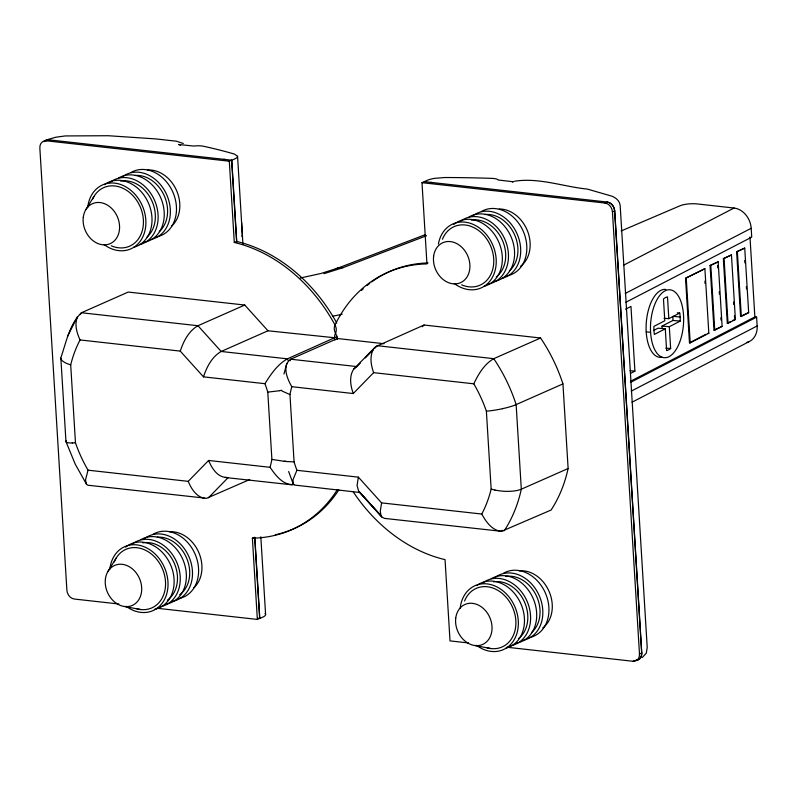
<?xml version="1.0" encoding="UTF-8"?>
<svg xmlns="http://www.w3.org/2000/svg" width="797" height="797" viewBox="0 0 797 797"><rect width="100%" height="100%" fill="white"/><g stroke="black" fill="none" stroke-linecap="round" stroke-linejoin="round"><path stroke-width="1.2" d="M384.054 343.716L337.46 338.526L290.646 359.208C281.64 365.703 287.299 378.983 291.792 386.694A124.063 99.017 66.2 0 0 289.959 394.585L294.073 461.881A124.063 99.017 66.2 0 0 296.902 470.3L293.017 479.674L293.196 483.918L294.262 485.024L360.055 492.516M296.902 470.3L358.371 477.144L357.056 485.483L358.68 491.311L381.902 517.054L384.513 518.389L501.602 531.33L551.096 510.03A145.712 116.292 66.2 0 0 568.122 468.516L562.941 383.905A145.712 116.292 66.2 0 0 540.575 337.998L424.054 325.017L375.596 346.685L353.729 369.091C348.897 376.314 350.511 385.828 353.26 393.539L291.792 386.694M358.371 477.144L381.594 502.887L380.279 511.226L381.016 515.569L358.68 491.311M283.951 374.012L286.82 363.392M336.752 322.984A154.04 122.937 66.2 0 0 236.589 241.451L231.618 160.187L229.317 161.203L234.288 242.467A154.04 122.937 66.2 0 1 335.049 325.076A8.329 6.645 66.2 0 1 335.437 333.515A8.329 6.645 66.2 0 0 334.601 337.749L267.981 330.785L244.759 305.042L128.237 292.061L81.433 312.743C69.757 323.901 66.241 341.903 61.22 356.687A21.469 7.173 4.2 0 0 60.851 358.092L65.962 441.598L75.257 464.223L86.455 484.148L87.79 485.214L206.662 498.294L249.71 479.545M294.123 484.456C283.324 485.851 275.513 475.221 270.063 467.311A124.063 99.017 66.2 0 0 271.897 459.411L267.782 392.114A124.063 99.017 66.2 0 0 264.943 383.696L203.484 376.851L180.261 351.108C183.489 341.315 188.69 331.004 197.955 325.724L244.759 305.042M203.484 376.851C206.712 367.058 211.912 356.747 221.177 351.467L267.981 330.785M290.088 360.732L290.646 359.208L356.867 366.58L360.264 363.103M67.446 336.473L77.478 316.728C74.31 324.309 76.711 332.867 80.079 339.95A124.063 99.017 66.2 0 0 70.704 364.887L75.466 442.803A124.063 99.017 66.2 0 0 88.049 470.18L85.488 479.914L86.455 484.148M337.241 339.084L337.011 338.008A8.329 6.645 66.2 0 0 335.637 333.545A8.329 6.645 66.2 0 1 334.999 325.066A154.04 122.937 66.2 0 1 426.953 263.927L421.992 182.672L427.302 180.321A16.657 4.224 -3.5 0 1 435.013 178.289L444.915 177.522A416.333 105.642 -3.5 0 1 491.709 178.359L493.851 178.508A9.992 2.54 -3.5 0 1 498.205 179.992L513.388 181.776A8.329 6.645 66.2 0 0 512.341 181.955M501.602 531.33C492.088 530.633 485.961 521.696 481.777 514.045A124.063 99.017 66.2 0 0 491.151 489.109L486.389 411.202A124.063 99.017 66.2 0 0 473.807 383.815C478.389 374.162 484.227 364.119 493.761 358.68L540.575 337.998M264.943 383.696C270.821 374.241 277.495 364.438 287.398 358.839L336.892 336.733A8.329 6.645 66.2 0 1 336.872 336.075M85.867 209.621L94.056 196.301M107.993 571.369L116.183 558.059M374.102 348.199C369.27 355.432 370.874 364.936 373.624 372.657L353.26 393.539M88.049 470.18L188.231 481.348L208.595 460.457L270.063 467.311M208.475 497.756L228.002 477.742M365.355 357.883L372.996 350.052M374.7 348.309L377.24 345.699L493.761 358.68A145.712 116.292 66.2 0 1 516.137 404.587L521.308 489.199A145.712 116.292 66.2 0 1 504.282 530.712L501.831 530.443M422.35 326.76L424.054 325.017M353.729 369.091L356.867 366.58M44.124 141.647L44.911 140.9M642.243 657.565L646.287 653.141L647.214 647.493L620.166 205.347C619.707 200.914 615.902 197.726 611.966 196.192L587.339 189.088C563.25 186.647 538.782 177.352 514.473 181.248M45.469 140.561L48.886 139.834M623.862 265.042L734.057 208.037A19.178 15.312 66.2 0 1 751.192 228.301L751.72 237.147L625.814 302.282M625.276 293.435L751.173 228.301M625.525 309.216L630.955 306.407L634.91 371.123L630.566 373.375M685.53 278.263L704.887 268.689L708.832 333.236L690.202 342.869L689.475 342.81L685.53 278.263L704.887 268.689M710.077 265.56L718.167 261.815L722.112 326.362L714.75 330.167L714.022 330.107L710.077 265.56L718.167 261.815M723.357 258.686L731.447 254.94L735.392 319.487L728.03 323.293L727.302 323.233L723.357 258.686L731.447 254.94M736.637 251.822L744.727 248.076L748.672 312.613L741.31 316.429L740.582 316.369L736.637 251.822L744.727 248.076M663.971 318.272L668.822 318.67L679.731 313.032A27.058 13.031 -85.2 0 1 680.23 321.071L669.311 326.71L662.038 326.103L662.187 328.523M653.65 330.446L658.013 328.185L665.286 328.792L666.621 350.59A27.058 13.031 -85.2 0 0 670.646 348.508L669.311 326.71M662.038 326.103L672.947 320.464L680.23 321.071M665.286 328.792L654.377 334.441A27.058 13.031 -85.2 0 1 653.879 326.401L664.798 320.753L663.463 298.965A27.058 13.031 -85.2 0 1 667.487 296.882L668.822 318.67M689.475 342.81L705.913 334.302M714.022 330.107L722.112 326.362M727.302 323.233L730.46 321.609M732.563 320.514L735.392 319.487M740.582 316.369L748.672 312.613M630.387 381.345L754.869 316.937L756.612 317.136L757.15 325.973A19.178 15.312 66.2 0 1 746.938 342.381M630.716 382.271L756.612 317.136M631.254 391.108L757.15 325.973M632.021 402.216L749.23 341.574M118.843 603.996L74.32 599.035A8.329 6.645 66.2 0 1 66.888 590.228L39.85 148.083A8.329 6.645 66.2 0 1 46.296 140.82L48.587 139.804L231.788 160.207L234.806 158.872A16.657 4.224 -3.5 0 0 237.566 156.292L234.398 154.07A416.333 105.642 -3.5 0 0 203.454 146.24L201.631 145.951A9.992 2.54 -3.5 0 0 193.661 146.06L178.488 144.466A8.329 6.645 66.2 0 1 180.6 145.482M234.288 242.467L236.589 241.451M421.992 182.672L605.013 203.056L607.314 202.049A8.329 6.645 66.2 0 1 614.736 210.856L641.774 653.002A8.329 6.645 66.2 0 1 636.335 660.295M506.902 647.234L633.037 661.281A8.329 6.645 66.2 0 0 639.483 654.018L612.445 211.872L614.736 210.856M562.941 383.905L516.137 404.587A21.469 3.587 -10.8 0 1 506.493 407.745L502.419 408.692M157.178 608.27L257.351 619.428L252.38 538.164L253.904 537.487M568.122 468.516L521.308 489.199A21.469 7.183 4.2 0 1 511.544 491.231L507.47 491.38A22.037 7.601 4.4 0 1 494.957 490.045M257.351 619.428L259.643 618.412L254.671 537.158M257.69 618.193L259.812 618.432L262.841 617.097A16.657 4.224 -3.5 0 0 265.022 613.531M639.483 654.018L641.774 653.002M633.037 661.281L635.339 660.265M621.172 230.951L680.07 205.756A12.493 3.168 -3.5 0 1 697.236 203.932L734.057 208.037M425.548 234.567L336.224 268.738A19.148 14.406 69.1 0 1 342.939 267.692L426.554 235.713M48.209 139.395L55.82 137.223L65.205 135.938L108.302 135.729L155.853 138.917L176.506 141.218L183.32 143.5M338.336 267.931L320.912 273.501L300.27 278.014M323.981 273.67L342.939 267.692M636.265 660.275C639.832 660.075 642.003 656.3 641.655 652.992L614.617 210.846C614.348 206.772 611.409 202.627 607.184 202.03M279.667 390.719L267.782 392.114M486.389 411.202L490.075 410.814A22.037 3.437 -11.1 0 0 502.459 408.722M72.228 442.983L75.466 442.803M294.073 461.881L286.193 461.513M208.595 460.457C211.763 468.118 217.621 477.732 227.025 477.413M677.311 312.822L679.731 313.032M680.13 316.967L672.857 316.359A27.058 13.031 -85.2 0 1 672.947 320.464M708.105 333.166L708.832 333.236M646.218 331.891L650.581 332.259M665.794 348.1L670.646 348.508M630.068 370.715L634.91 371.123M283.981 461.264L271.897 459.411M223.698 159.32L225.421 159.5M224.973 477.463L292.23 484.865M424.283 181.656L607.314 202.049M46.296 140.81L229.317 161.203M80.079 339.95L180.261 351.108M373.624 372.657L473.807 383.815M381.594 502.887L481.777 514.045M468.566 642.96L450.016 640.888L445.045 559.633A154.04 122.937 66.2 0 1 353.21 491.829M430.649 182.364L432.373 182.573M475.102 645.56L491.072 648.569M124.77 606.537L140.74 609.546M204.6 498.354C196.241 496.81 191.23 488.631 188.231 481.348M491.151 489.109L494.927 490.075M289.959 394.585L281.879 390.968M70.704 364.887L67.386 363.721A22.037 7.342 4.9 0 1 61.299 359.547L60.851 358.092M241.989 235.882L242.477 237.048L241.591 222.512M359.865 492.247L381.902 517.054M334.212 338.167L335.009 340.01M288.155 360.523L287.398 358.839L221.177 351.467L197.955 325.724L81.433 312.743A145.712 116.292 66.2 0 0 80.258 314.576M336.503 337.151L337.39 339.273M288.663 471.535L293.196 483.918M749.977 236.948L754.869 316.937M744.757 260.42L744.916 262.91M746.351 286.492L746.51 288.972M737.364 251.882L741.31 316.429M733.609 302.053L733.758 304.534M734.436 315.702L734.595 318.182M724.084 258.756L728.03 323.293M717.669 265.481L717.818 267.961M719.263 291.543L719.412 294.023M720.857 317.614L721.006 320.095M710.804 265.62L714.75 330.167M704.917 281.032L705.066 283.523M686.257 278.322L690.202 342.869M237.566 156.292L242.936 244.43M260.818 536.76L265.6 614.517M231.788 160.207L236.789 242.049M254.881 537.836L259.812 618.432M286.053 461.543A21.579 3.865 -10.3 0 1 284.898 460.995M605.013 203.066A8.329 6.645 66.2 0 1 612.445 211.872M361.43 290.457A154.04 122.937 66.2 0 1 363.223 288.793M366.899 285.615A154.04 122.937 66.2 0 1 369.738 283.363M371.681 281.909A154.04 122.937 66.2 0 1 428.029 262.94M92.552 199.18A32.019 25.554 66.2 0 1 126.165 190.045A32.019 25.554 66.2 0 1 142.384 230.363A32.019 25.554 66.2 0 1 111.311 245.825M147.395 170.03A31.641 25.255 66.2 0 1 176.695 190.822A31.641 25.255 66.2 0 1 171.514 226.189M87.74 207.399A34.968 27.915 66.2 0 1 123.336 185.571A34.968 27.915 66.2 0 1 144.227 233.352A34.968 27.915 66.2 0 1 103.959 244.49M104.457 184.655A34.968 27.915 66.2 0 1 148.043 202.159A34.968 27.915 66.2 0 1 133.557 247.349M122.818 176.545A34.968 27.915 66.2 0 1 166.712 194.737A34.968 27.915 66.2 0 1 150.733 239.518M130.977 172.501A34.968 27.915 66.2 0 1 173.417 193.432A34.968 27.915 66.2 0 1 156.85 236.809M135.161 175.44A31.641 25.255 66.2 0 1 164.461 196.231A31.641 25.255 66.2 0 1 159.28 231.598M109.607 182.712A34.968 27.915 66.2 0 1 153.831 198.762A34.968 27.915 66.2 0 1 139.674 244.649M118.743 177.9A34.968 27.915 66.2 0 1 161.183 198.842A34.968 27.915 66.2 0 1 144.606 242.218M120.706 181.128A31.641 25.255 66.2 0 1 151.659 200.386A31.641 25.255 66.2 0 1 147.046 237.008M442.455 239.23A32.019 25.554 66.2 0 1 475.839 228.669A32.019 25.554 66.2 0 1 492.815 269.027A32.019 25.554 66.2 0 1 461.642 284.848M499.241 208.993A31.641 25.255 66.2 0 1 527.724 231.568A31.641 25.255 66.2 0 1 520.7 266.168M438.41 244.031A34.968 27.915 66.2 0 1 475.072 225.282A34.968 27.915 66.2 0 1 494.309 273.112A34.968 27.915 66.2 0 1 454.29 283.523M453.822 224.445A34.968 27.915 66.2 0 1 498.045 240.495A34.968 27.915 66.2 0 1 483.889 286.382M472.173 216.336A34.968 27.915 66.2 0 1 516.406 232.385A34.968 27.915 66.2 0 1 502.249 278.273M481.308 211.524A34.968 27.915 66.2 0 1 523.759 232.465A34.968 27.915 66.2 0 1 507.181 275.842M484.755 214.532A31.641 25.255 66.2 0 1 514.713 235.055A31.641 25.255 66.2 0 1 509.323 270.88M460.915 220.978A34.968 27.915 66.2 0 1 504.81 239.17A34.968 27.915 66.2 0 1 488.82 283.951M469.074 216.933A34.968 27.915 66.2 0 1 511.515 237.875A34.968 27.915 66.2 0 1 494.947 281.251M471.406 220.102A31.641 25.255 66.2 0 1 502.469 240.455A31.641 25.255 66.2 0 1 496.232 276.987M464.581 600.978A32.019 25.554 66.2 0 1 496.969 589.86A32.019 25.554 66.2 0 1 515.42 628.524A32.019 25.554 66.2 0 1 486.887 647.732M519.116 570.881A31.641 25.255 66.2 0 1 549.342 592.041A31.641 25.255 66.2 0 1 542.827 627.926M460.198 608.191A34.968 27.915 66.2 0 1 495.794 586.353A34.968 27.915 66.2 0 1 516.685 634.133A34.968 27.915 66.2 0 1 476.417 645.281M476.925 585.436A34.968 27.915 66.2 0 1 520.501 602.94A34.968 27.915 66.2 0 1 506.015 648.13M495.276 577.327A34.968 27.915 66.2 0 1 539.171 595.518A34.968 27.915 66.2 0 1 523.191 640.3M503.435 573.282A34.968 27.915 66.2 0 1 545.885 594.223A34.968 27.915 66.2 0 1 529.308 637.6M505.766 576.45A31.641 25.255 66.2 0 1 536.55 596.186A31.641 25.255 66.2 0 1 531.45 632.639M483.042 582.737A34.968 27.915 66.2 0 1 526.937 600.928A34.968 27.915 66.2 0 1 510.947 645.709M491.201 578.692A34.968 27.915 66.2 0 1 533.641 599.623A34.968 27.915 66.2 0 1 517.074 643M493.532 581.85A31.641 25.255 66.2 0 1 524.595 602.213A31.641 25.255 66.2 0 1 518.359 638.736M286.133 461.413A21.579 7.113 3.3 0 1 283.981 461.343M281.73 390.271A21.579 3.736 -10 0 1 279.677 390.63M66.34 440.811A21.469 3.587 -10.9 0 0 65.962 441.598L66.38 442.245A22.037 3.696 -11.5 0 0 72.328 442.943M337.231 489.866A154.04 122.937 66.2 0 1 252.38 538.164M338.864 489.866A154.04 122.937 66.2 0 1 275.234 534.797M43.825 141.607A8.329 6.645 66.2 0 1 48.587 139.804M662.098 357.205A34.082 16.408 -85.2 0 1 646.198 323.981A34.082 16.408 -85.2 0 1 665.864 289.441M114.25 561.955A32.019 25.554 66.2 0 1 146.638 550.837A32.019 25.554 66.2 0 1 165.079 589.501A32.019 25.554 66.2 0 1 136.546 608.699M169.522 531.788A31.641 25.255 66.2 0 1 198.822 552.58A31.641 25.255 66.2 0 1 193.641 587.947M109.866 569.158A34.968 27.915 66.2 0 1 145.462 547.33A34.968 27.915 66.2 0 1 166.354 595.11A34.968 27.915 66.2 0 1 126.085 606.248M125.607 547.17A34.968 27.915 66.2 0 1 170.16 563.907A34.968 27.915 66.2 0 1 154.498 609.376M143.968 539.061A34.968 27.915 66.2 0 1 188.52 555.798A34.968 27.915 66.2 0 1 172.849 601.267M153.104 534.249A34.968 27.915 66.2 0 1 195.544 555.19A34.968 27.915 66.2 0 1 178.976 598.567M157.288 537.188A31.641 25.255 66.2 0 1 187.106 559.265A31.641 25.255 66.2 0 1 179.664 594.741M132.71 543.703A34.968 27.915 66.2 0 1 176.595 561.895A34.968 27.915 66.2 0 1 160.615 606.676M140.86 539.659A34.968 27.915 66.2 0 1 183.31 560.6A34.968 27.915 66.2 0 1 166.732 603.977M142.832 542.887A31.641 25.255 66.2 0 1 174.354 563.389A31.641 25.255 66.2 0 1 167.43 600.141M342.182 314.207A62.445 15.85 -3.5 0 1 332.459 316.21M83.277 217.292A21.868 17.454 66.2 0 0 108.203 244.37A21.868 17.454 66.2 0 0 112.566 209.332A21.868 17.454 66.2 0 0 83.277 217.292M433.618 256.325A21.868 17.454 66.2 0 0 458.534 283.403A21.868 17.454 66.2 0 0 462.908 248.365A21.868 17.454 66.2 0 0 433.618 256.325M455.745 618.083A21.868 17.454 66.2 0 0 480.661 645.152A21.868 17.454 66.2 0 0 485.034 610.123A21.868 17.454 66.2 0 0 455.745 618.083M679.572 342.491A34.082 16.408 -85.2 0 0 670.227 289.809A34.082 16.408 -85.2 0 0 651.358 338.914A34.082 16.408 -85.2 0 0 679.572 342.491M105.403 579.05A21.868 17.454 66.2 0 0 130.329 606.128A21.868 17.454 66.2 0 0 134.693 571.09A21.868 17.454 66.2 0 0 105.403 579.05"/></g></svg>
